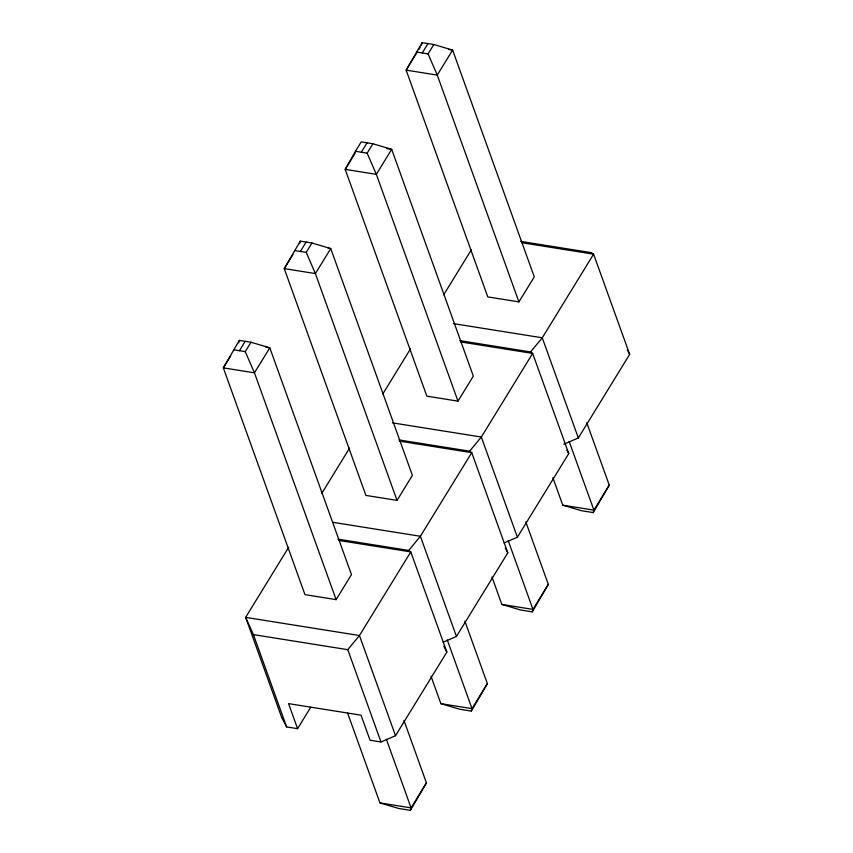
<?xml version="1.0" encoding="UTF-8"?>
<svg xmlns="http://www.w3.org/2000/svg" width="853" height="853" viewBox="0 0 853 853"><rect width="100%" height="100%" fill="white"/><g stroke="black" fill="none" stroke-linecap="round" stroke-linejoin="round"><path stroke-width="1.28" d="M238.68 342.853L239.352 340.39L251.017 342.256L269.804 347.821L351.457 574.623L336.103 599.627L304.979 594.658L223.326 367.867L239.352 340.39M299.616 243.606L300.288 241.143L311.963 243.009L330.74 248.575L412.394 475.377L397.04 500.38L365.916 495.412L284.262 268.62L300.288 241.143M421.499 45.113L422.16 42.65L433.836 44.516L452.623 50.082L534.277 276.873L518.923 301.887L487.788 296.919L406.145 70.127L422.16 42.65M347.587 713.023L379.958 802.918L398.735 808.484L410.41 810.35L411.082 807.887L426.436 782.873L403.959 720.454M431 676.205L440.894 703.672L459.682 709.238L471.346 711.103L472.018 708.64L487.372 683.626L464.896 621.208M491.946 576.959L501.831 604.425L520.618 609.991L532.293 611.857L532.954 609.394L548.308 584.38L525.843 521.961M552.883 477.712L562.767 505.179L581.554 510.744L593.23 512.61L593.901 510.147L609.255 485.133L586.779 422.715M355.466 151.28L345.198 169.374L426.852 396.165L457.976 401.134L473.33 376.12L391.687 149.328L372.9 143.762L361.224 141.897L355.466 151.28L367.142 153.135L376.333 174.332L457.976 401.134M426.436 782.873L410.41 810.35M487.372 683.626L471.346 711.103M548.308 584.38L532.293 611.857M609.255 485.133L593.23 512.61M230.662 355.904L223.326 367.867L254.45 372.825L336.103 599.627M292.942 254.482L284.262 268.62L315.386 273.578L397.04 500.38M355.211 153.06L345.198 169.374L376.333 174.332L391.687 149.328L386.494 148.497M416.818 52.726L406.145 70.127L437.269 75.085L518.923 301.887M418.823 49.463L420.156 47.288M239.426 350.7L245.184 341.317M300.363 251.454L306.12 242.071M361.299 152.207L367.057 142.824M422.246 52.961L428.003 43.578M265.912 347.203L269.804 347.821L254.45 372.825L245.259 351.628L251.017 342.256M328.149 248.159L330.74 248.575L315.386 273.578L306.206 252.381L311.963 243.009M367.142 153.135L372.9 143.762M448.731 49.463L452.623 50.082L437.269 75.085L428.078 53.888L433.836 44.516M288.655 547.317L245.643 617.369L281.714 717.554L286.64 726.927L297.58 728.665L310.737 707.244M321.848 493.269L349.602 448.07M382.784 394.022L410.538 348.824M443.72 294.775L471.474 249.577M297.58 728.665L288.57 703.618L361.032 715.177L370.053 740.223L380.992 741.971L395.515 735.712L446.855 652.097L410.794 551.912L408.704 550.43L337.937 539.139M443.144 642.202L456.451 636.466L507.802 552.851L471.73 452.666L469.64 451.184L398.873 439.892M504.08 542.956L517.398 537.219L568.738 453.604L532.667 353.419L530.577 351.937L459.82 340.646M563.812 444.232L578.334 437.973L629.674 354.358L593.603 254.173L591.524 252.691L520.756 241.399M530.577 351.937L542.263 337.788L593.603 254.173L521.663 242.689M469.64 451.184L481.327 437.035L532.667 353.419L460.727 341.936M408.704 550.43L420.39 536.281L471.73 452.666L399.78 441.182M380.992 741.971L347.768 649.677L359.444 635.528L410.794 551.912L338.844 540.429M416.403 52.022L428.078 53.888M294.53 250.526L306.206 252.381M453.316 323.596L542.263 337.788L578.334 437.973M233.594 349.773L245.259 351.628M392.369 422.843L481.327 437.035L517.398 537.219M562.767 505.179L593.901 510.147L569.175 441.47M332.745 522.292L420.39 536.281L456.451 636.466M501.831 604.425L532.954 609.394L508.239 540.717M395.515 735.712L359.444 635.528L245.643 617.369L253.405 634.621L347.768 649.677M440.894 703.672L472.018 708.64L447.292 639.963M379.958 802.918L411.082 807.887L386.356 739.21M627.211 349.666L629.674 354.358M566.893 450.085L568.738 453.604M505.339 548.159L507.802 552.851M443.784 646.243L446.855 652.097M253.405 634.621L286.64 726.927"/></g></svg>
